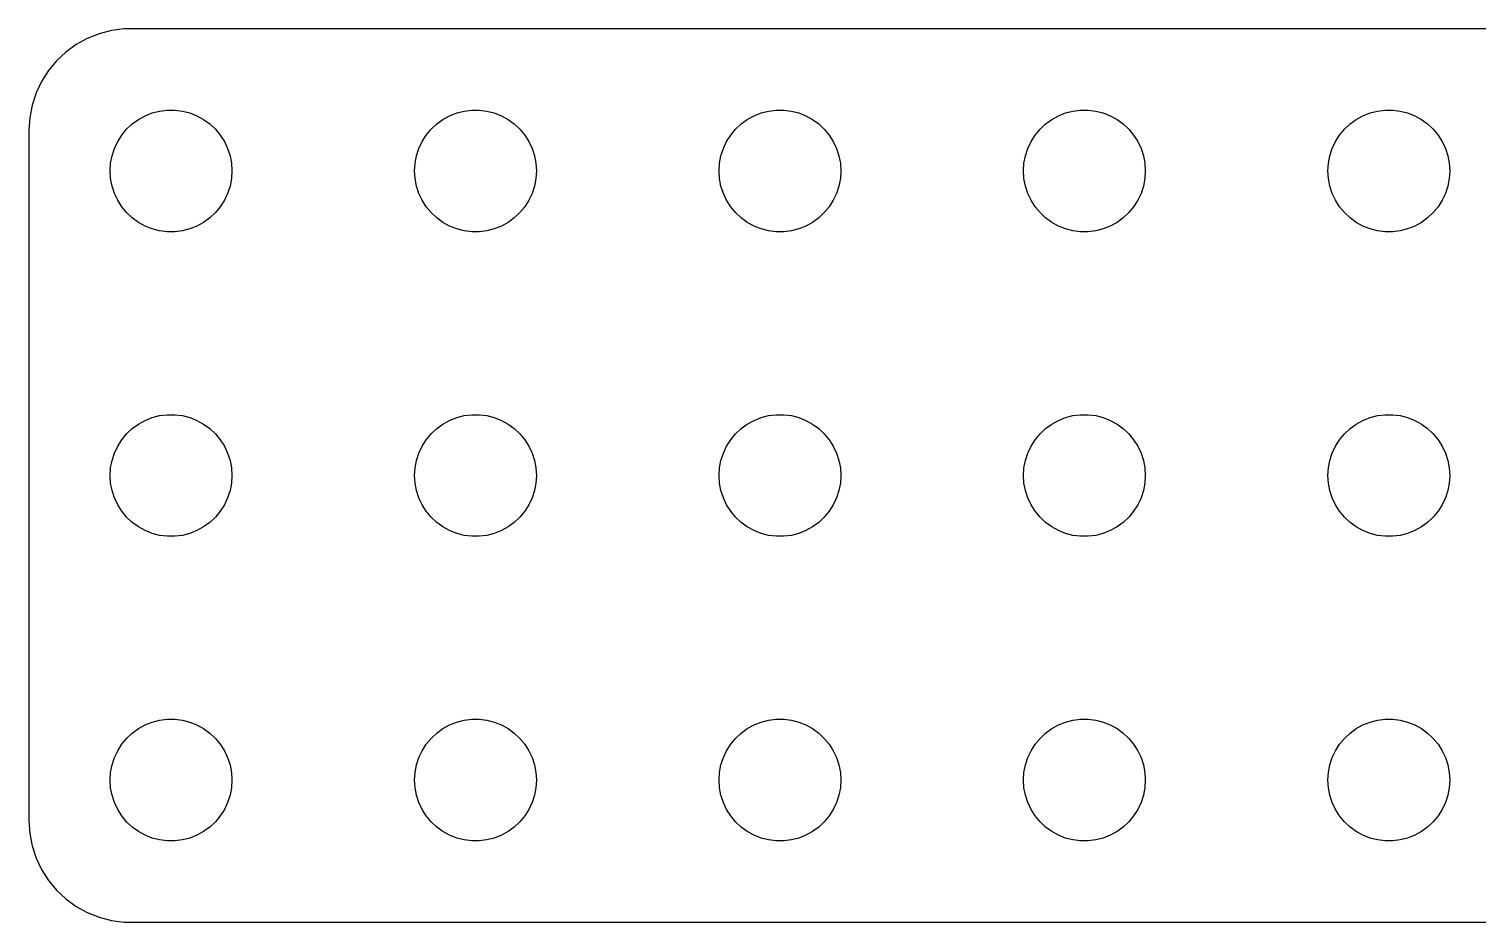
# Model space of a CAD drawing. Header units: metres. Extents: x -134 to 134, y -22 to 22.
# Drawn here: x -134.5 to -63.2, y -22 to 22 of the extents above; entities that cross this region are included whole.
import ezdxf

# ---------------------------------------------------------------- set-up
doc = ezdxf.new("R2010")
doc.units = ezdxf.units.M

msp = doc.modelspace()

# ---------------------------------------------------------------- linework, layer by layer
for p, q in [((-131.629, 21.5241), (-132.179, 21.2216)), ((-131.045, 21.7553), (-131.629, 21.5241)), ((-130.437, 21.9114), (-131.045, 21.7553)), ((-129.814, 21.9901), (-130.437, 21.9114)), ((129.814, 21.9901), (-129.814, 21.9901)), ((-132.687, 20.8526), (-133.145, 20.4227)), ((-132.179, 21.2216), (-132.687, 20.8526)), ((-133.145, 20.4227), (-133.545, 19.9389)), ((-133.882, 19.4088), (-134.149, 18.8406)), ((-133.545, 19.9389), (-133.882, 19.4088)), ((-134.149, 18.8406), (-134.343, 18.2434)), ((-134.343, 18.2434), (-134.461, 17.6267)), ((-128.777, 17.7145), (-128.427, 17.8532)), ((-128.427, 17.8532), (-128.062, 17.9469)), ((-128.062, 17.9469), (-127.688, 17.9941)), ((-127.688, 17.9941), (-127.312, 17.9941)), ((-127.312, 17.9941), (-126.938, 17.9469)), ((-126.938, 17.9469), (-126.573, 17.8532)), ((-126.573, 17.8532), (-126.223, 17.7145)), ((-113.777, 17.7145), (-113.427, 17.8532)), ((-113.427, 17.8532), (-113.062, 17.9469)), ((-113.062, 17.9469), (-112.688, 17.9941)), ((-112.688, 17.9941), (-112.312, 17.9941)), ((-112.312, 17.9941), (-111.938, 17.9469)), ((-111.938, 17.9469), (-111.573, 17.8532)), ((-111.573, 17.8532), (-111.223, 17.7145)), ((-98.7773, 17.7145), (-98.427, 17.8532)), ((-98.427, 17.8532), (-98.0621, 17.9469)), ((-98.0621, 17.9469), (-97.6884, 17.9941)), ((-97.6884, 17.9941), (-97.3116, 17.9941)), ((-97.3116, 17.9941), (-96.9379, 17.9469)), ((-96.9379, 17.9469), (-96.573, 17.8532)), ((-96.573, 17.8532), (-96.2227, 17.7145)), ((-83.7773, 17.7145), (-83.427, 17.8532)), ((-83.427, 17.8532), (-83.0621, 17.9469)), ((-83.0621, 17.9469), (-82.6884, 17.9941)), ((-82.6884, 17.9941), (-82.3116, 17.9941)), ((-82.3116, 17.9941), (-81.9379, 17.9469)), ((-81.9379, 17.9469), (-81.573, 17.8532)), ((-81.573, 17.8532), (-81.2227, 17.7145)), ((-68.7773, 17.7145), (-68.427, 17.8532)), ((-68.427, 17.8532), (-68.0621, 17.9469)), ((-68.0621, 17.9469), (-67.6884, 17.9941)), ((-67.6884, 17.9941), (-67.3116, 17.9941)), ((-67.3116, 17.9941), (-66.9379, 17.9469)), ((-66.9379, 17.9469), (-66.573, 17.8532)), ((-66.573, 17.8532), (-66.2227, 17.7145)), ((-134.461, 17.6267), (-134.5, 17)), ((-129.687, 17.0536), (-129.412, 17.3115)), ((-129.412, 17.3115), (-129.107, 17.533)), ((-129.107, 17.533), (-128.777, 17.7145)), ((-126.223, 17.7145), (-125.893, 17.533)), ((-125.893, 17.533), (-125.588, 17.3115)), ((-125.588, 17.3115), (-125.313, 17.0536)), ((-114.687, 17.0536), (-114.412, 17.3115)), ((-114.412, 17.3115), (-114.107, 17.533)), ((-114.107, 17.533), (-113.777, 17.7145)), ((-111.223, 17.7145), (-110.893, 17.533)), ((-110.893, 17.533), (-110.588, 17.3115)), ((-110.588, 17.3115), (-110.313, 17.0536)), ((-99.6869, 17.0536), (-99.4123, 17.3115)), ((-99.4123, 17.3115), (-99.1075, 17.533)), ((-99.1075, 17.533), (-98.7773, 17.7145)), ((-96.2227, 17.7145), (-95.8925, 17.533)), ((-95.8925, 17.533), (-95.5877, 17.3115)), ((-95.5877, 17.3115), (-95.3131, 17.0536)), ((-84.6869, 17.0536), (-84.4123, 17.3115)), ((-84.4123, 17.3115), (-84.1075, 17.533)), ((-84.1075, 17.533), (-83.7773, 17.7145)), ((-81.2227, 17.7145), (-80.8925, 17.533)), ((-80.8925, 17.533), (-80.5877, 17.3115)), ((-80.5877, 17.3115), (-80.3131, 17.0536)), ((-69.6869, 17.0536), (-69.4123, 17.3115)), ((-69.4123, 17.3115), (-69.1075, 17.533)), ((-69.1075, 17.533), (-68.7773, 17.7145)), ((-66.2227, 17.7145), (-65.8925, 17.533)), ((-65.8925, 17.533), (-65.5877, 17.3115)), ((-65.5877, 17.3115), (-65.3131, 17.0536)), ((-134.5, 17), (-134.5, -17)), ((-130.289, 16.1044), (-130.129, 16.4453)), ((-130.129, 16.4453), (-129.927, 16.7634)), ((-129.927, 16.7634), (-129.687, 17.0536)), ((-125.313, 17.0536), (-125.073, 16.7634)), ((-125.073, 16.7634), (-124.871, 16.4453)), ((-124.871, 16.4453), (-124.711, 16.1044)), ((-115.289, 16.1044), (-115.129, 16.4453)), ((-115.129, 16.4453), (-114.927, 16.7634)), ((-114.927, 16.7634), (-114.687, 17.0536)), ((-110.313, 17.0536), (-110.073, 16.7634)), ((-110.073, 16.7634), (-109.871, 16.4453)), ((-109.871, 16.4453), (-109.711, 16.1044)), ((-100.289, 16.1044), (-100.129, 16.4453)), ((-100.129, 16.4453), (-99.927, 16.7634)), ((-99.927, 16.7634), (-99.6869, 17.0536)), ((-95.3131, 17.0536), (-95.073, 16.7634)), ((-95.073, 16.7634), (-94.8711, 16.4453)), ((-94.8711, 16.4453), (-94.7107, 16.1044)), ((-85.2893, 16.1044), (-85.1289, 16.4453)), ((-85.1289, 16.4453), (-84.927, 16.7634)), ((-84.927, 16.7634), (-84.6869, 17.0536)), ((-80.3131, 17.0536), (-80.073, 16.7634)), ((-80.073, 16.7634), (-79.8711, 16.4453)), ((-79.8711, 16.4453), (-79.7107, 16.1044)), ((-70.2893, 16.1044), (-70.1289, 16.4453)), ((-70.1289, 16.4453), (-69.927, 16.7634)), ((-69.927, 16.7634), (-69.6869, 17.0536)), ((-65.3131, 17.0536), (-65.073, 16.7634)), ((-65.073, 16.7634), (-64.8711, 16.4453)), ((-64.8711, 16.4453), (-64.7107, 16.1044)), ((-130.476, 15.376), (-130.406, 15.7461)), ((-130.406, 15.7461), (-130.289, 16.1044)), ((-124.711, 16.1044), (-124.594, 15.7461)), ((-124.594, 15.7461), (-124.524, 15.376)), ((-115.476, 15.376), (-115.406, 15.7461)), ((-115.406, 15.7461), (-115.289, 16.1044)), ((-109.711, 16.1044), (-109.594, 15.7461)), ((-109.594, 15.7461), (-109.524, 15.376)), ((-100.476, 15.376), (-100.406, 15.7461)), ((-100.406, 15.7461), (-100.289, 16.1044)), ((-94.7107, 16.1044), (-94.5943, 15.7461)), ((-94.5943, 15.7461), (-94.5237, 15.376)), ((-85.4763, 15.376), (-85.4057, 15.7461)), ((-85.4057, 15.7461), (-85.2893, 16.1044)), ((-79.7107, 16.1044), (-79.5943, 15.7461)), ((-79.5943, 15.7461), (-79.5237, 15.376)), ((-70.4763, 15.376), (-70.4057, 15.7461)), ((-70.4057, 15.7461), (-70.2893, 16.1044)), ((-64.7107, 16.1044), (-64.5943, 15.7461)), ((-64.5943, 15.7461), (-64.5237, 15.376)), ((-130.5, 15), (-130.476, 15.376)), ((-130.476, 14.624), (-130.5, 15)), ((-124.524, 15.376), (-124.5, 15)), ((-124.5, 15), (-124.524, 14.624)), ((-115.5, 15), (-115.476, 15.376)), ((-115.476, 14.624), (-115.5, 15)), ((-109.524, 15.376), (-109.5, 15)), ((-109.5, 15), (-109.524, 14.624)), ((-100.5, 15), (-100.476, 15.376)), ((-100.476, 14.624), (-100.5, 15)), ((-94.5237, 15.376), (-94.5, 15)), ((-94.5, 15), (-94.5237, 14.624)), ((-85.5, 15), (-85.4763, 15.376)), ((-85.4763, 14.624), (-85.5, 15)), ((-79.5237, 15.376), (-79.5, 15)), ((-79.5, 15), (-79.5237, 14.624)), ((-70.5, 15), (-70.4763, 15.376)), ((-70.4763, 14.624), (-70.5, 15)), ((-64.5237, 15.376), (-64.5, 15)), ((-64.5, 15), (-64.5237, 14.624)), ((-130.406, 14.2539), (-130.476, 14.624)), ((-124.524, 14.624), (-124.594, 14.2539)), ((-115.406, 14.2539), (-115.476, 14.624)), ((-109.524, 14.624), (-109.594, 14.2539)), ((-100.406, 14.2539), (-100.476, 14.624)), ((-94.5237, 14.624), (-94.5943, 14.2539)), ((-85.4057, 14.2539), (-85.4763, 14.624)), ((-79.5237, 14.624), (-79.5943, 14.2539)), ((-70.4057, 14.2539), (-70.4763, 14.624)), ((-64.5237, 14.624), (-64.5943, 14.2539)), ((-130.289, 13.8956), (-130.406, 14.2539)), ((-130.129, 13.5547), (-130.289, 13.8956)), ((-124.711, 13.8956), (-124.871, 13.5547)), ((-124.594, 14.2539), (-124.711, 13.8956)), ((-115.289, 13.8956), (-115.406, 14.2539)), ((-115.129, 13.5547), (-115.289, 13.8956)), ((-109.711, 13.8956), (-109.871, 13.5547)), ((-109.594, 14.2539), (-109.711, 13.8956)), ((-100.289, 13.8956), (-100.406, 14.2539)), ((-100.129, 13.5547), (-100.289, 13.8956)), ((-94.7107, 13.8956), (-94.8711, 13.5547)), ((-94.5943, 14.2539), (-94.7107, 13.8956)), ((-85.2893, 13.8956), (-85.4057, 14.2539)), ((-85.1289, 13.5547), (-85.2893, 13.8956)), ((-79.7107, 13.8956), (-79.8711, 13.5547)), ((-79.5943, 14.2539), (-79.7107, 13.8956)), ((-70.2893, 13.8956), (-70.4057, 14.2539)), ((-70.1289, 13.5547), (-70.2893, 13.8956)), ((-64.7107, 13.8956), (-64.8711, 13.5547)), ((-64.5943, 14.2539), (-64.7107, 13.8956)), ((-129.927, 13.2366), (-130.129, 13.5547)), ((-129.687, 12.9464), (-129.927, 13.2366)), ((-129.412, 12.6884), (-129.687, 12.9464)), ((-125.313, 12.9464), (-125.588, 12.6884)), ((-125.073, 13.2366), (-125.313, 12.9464)), ((-124.871, 13.5547), (-125.073, 13.2366)), ((-114.927, 13.2366), (-115.129, 13.5547)), ((-114.687, 12.9464), (-114.927, 13.2366)), ((-114.412, 12.6884), (-114.687, 12.9464)), ((-110.313, 12.9464), (-110.588, 12.6884)), ((-110.073, 13.2366), (-110.313, 12.9464)), ((-109.871, 13.5547), (-110.073, 13.2366)), ((-99.927, 13.2366), (-100.129, 13.5547)), ((-99.6869, 12.9464), (-99.927, 13.2366)), ((-99.4123, 12.6884), (-99.6869, 12.9464)), ((-95.3131, 12.9464), (-95.5877, 12.6884)), ((-95.073, 13.2366), (-95.3131, 12.9464)), ((-94.8711, 13.5547), (-95.073, 13.2366)), ((-84.927, 13.2366), (-85.1289, 13.5547)), ((-84.6869, 12.9464), (-84.927, 13.2366)), ((-84.4123, 12.6884), (-84.6869, 12.9464)), ((-80.3131, 12.9464), (-80.5877, 12.6884)), ((-80.073, 13.2366), (-80.3131, 12.9464)), ((-79.8711, 13.5547), (-80.073, 13.2366)), ((-69.927, 13.2366), (-70.1289, 13.5547)), ((-69.6869, 12.9464), (-69.927, 13.2366)), ((-69.4123, 12.6884), (-69.6869, 12.9464)), ((-65.3131, 12.9464), (-65.5877, 12.6884)), ((-65.073, 13.2366), (-65.3131, 12.9464)), ((-64.8711, 13.5547), (-65.073, 13.2366)), ((-129.107, 12.467), (-129.412, 12.6884)), ((-128.777, 12.2855), (-129.107, 12.467)), ((-128.427, 12.1468), (-128.777, 12.2855)), ((-128.062, 12.0531), (-128.427, 12.1468)), ((-126.573, 12.1468), (-126.938, 12.0531)), ((-126.223, 12.2855), (-126.573, 12.1468)), ((-125.893, 12.467), (-126.223, 12.2855)), ((-125.588, 12.6884), (-125.893, 12.467)), ((-114.107, 12.467), (-114.412, 12.6884)), ((-113.777, 12.2855), (-114.107, 12.467)), ((-113.427, 12.1468), (-113.777, 12.2855)), ((-113.062, 12.0531), (-113.427, 12.1468)), ((-111.573, 12.1468), (-111.938, 12.0531)), ((-111.223, 12.2855), (-111.573, 12.1468)), ((-110.893, 12.467), (-111.223, 12.2855)), ((-110.588, 12.6884), (-110.893, 12.467)), ((-99.1075, 12.467), (-99.4123, 12.6884)), ((-98.7773, 12.2855), (-99.1075, 12.467)), ((-98.427, 12.1468), (-98.7773, 12.2855)), ((-98.0621, 12.0531), (-98.427, 12.1468)), ((-96.573, 12.1468), (-96.9379, 12.0531)), ((-96.2227, 12.2855), (-96.573, 12.1468)), ((-95.8925, 12.467), (-96.2227, 12.2855)), ((-95.5877, 12.6884), (-95.8925, 12.467)), ((-84.1075, 12.467), (-84.4123, 12.6884)), ((-83.7773, 12.2855), (-84.1075, 12.467)), ((-83.427, 12.1468), (-83.7773, 12.2855)), ((-83.0621, 12.0531), (-83.427, 12.1468)), ((-81.573, 12.1468), (-81.9379, 12.0531)), ((-81.2227, 12.2855), (-81.573, 12.1468)), ((-80.8925, 12.467), (-81.2227, 12.2855)), ((-80.5877, 12.6884), (-80.8925, 12.467)), ((-69.1075, 12.467), (-69.4123, 12.6884)), ((-68.7773, 12.2855), (-69.1075, 12.467)), ((-68.427, 12.1468), (-68.7773, 12.2855)), ((-68.0621, 12.0531), (-68.427, 12.1468)), ((-66.573, 12.1468), (-66.9379, 12.0531)), ((-66.2227, 12.2855), (-66.573, 12.1468)), ((-65.8925, 12.467), (-66.2227, 12.2855)), ((-65.5877, 12.6884), (-65.8925, 12.467)), ((-127.688, 12.0059), (-128.062, 12.0531)), ((-127.312, 12.0059), (-127.688, 12.0059)), ((-126.938, 12.0531), (-127.312, 12.0059)), ((-112.688, 12.0059), (-113.062, 12.0531)), ((-112.312, 12.0059), (-112.688, 12.0059)), ((-111.938, 12.0531), (-112.312, 12.0059)), ((-97.6884, 12.0059), (-98.0621, 12.0531)), ((-97.3116, 12.0059), (-97.6884, 12.0059)), ((-96.9379, 12.0531), (-97.3116, 12.0059)), ((-82.6884, 12.0059), (-83.0621, 12.0531)), ((-82.3116, 12.0059), (-82.6884, 12.0059)), ((-81.9379, 12.0531), (-82.3116, 12.0059)), ((-67.6884, 12.0059), (-68.0621, 12.0531)), ((-67.3116, 12.0059), (-67.6884, 12.0059)), ((-66.9379, 12.0531), (-67.3116, 12.0059)), ((-128.427, 2.85316), (-128.062, 2.94685)), ((-128.062, 2.94685), (-127.688, 2.99408)), ((-127.688, 2.99408), (-127.312, 2.99408)), ((-127.312, 2.99408), (-126.938, 2.94685)), ((-126.938, 2.94685), (-126.573, 2.85316)), ((-113.427, 2.85316), (-113.062, 2.94685)), ((-113.062, 2.94685), (-112.688, 2.99408)), ((-112.688, 2.99408), (-112.312, 2.99408)), ((-112.312, 2.99408), (-111.938, 2.94685)), ((-111.938, 2.94685), (-111.573, 2.85316)), ((-98.427, 2.85316), (-98.0621, 2.94685)), ((-98.0621, 2.94685), (-97.6884, 2.99408)), ((-97.6884, 2.99408), (-97.3116, 2.99408)), ((-97.3116, 2.99408), (-96.9379, 2.94685)), ((-96.9379, 2.94685), (-96.573, 2.85316)), ((-83.427, 2.85316), (-83.0621, 2.94685)), ((-83.0621, 2.94685), (-82.6884, 2.99408)), ((-82.6884, 2.99408), (-82.3116, 2.99408)), ((-82.3116, 2.99408), (-81.9379, 2.94685)), ((-81.9379, 2.94685), (-81.573, 2.85316)), ((-68.427, 2.85316), (-68.0621, 2.94685)), ((-68.0621, 2.94685), (-67.6884, 2.99408)), ((-67.6884, 2.99408), (-67.3116, 2.99408)), ((-67.3116, 2.99408), (-66.9379, 2.94685)), ((-66.9379, 2.94685), (-66.573, 2.85316)), ((-129.687, 2.05363), (-129.412, 2.31154)), ((-129.412, 2.31154), (-129.107, 2.53297)), ((-129.107, 2.53297), (-128.777, 2.71448)), ((-128.777, 2.71448), (-128.427, 2.85316)), ((-126.573, 2.85316), (-126.223, 2.71448)), ((-126.223, 2.71448), (-125.893, 2.53297)), ((-125.893, 2.53297), (-125.588, 2.31154)), ((-125.588, 2.31154), (-125.313, 2.05363)), ((-114.687, 2.05363), (-114.412, 2.31154)), ((-114.412, 2.31154), (-114.107, 2.53297)), ((-114.107, 2.53297), (-113.777, 2.71448)), ((-113.777, 2.71448), (-113.427, 2.85316)), ((-111.573, 2.85316), (-111.223, 2.71448)), ((-111.223, 2.71448), (-110.893, 2.53297)), ((-110.893, 2.53297), (-110.588, 2.31154)), ((-110.588, 2.31154), (-110.313, 2.05363)), ((-99.6869, 2.05363), (-99.4123, 2.31154)), ((-99.4123, 2.31154), (-99.1075, 2.53297)), ((-99.1075, 2.53297), (-98.7773, 2.71448)), ((-98.7773, 2.71448), (-98.427, 2.85316)), ((-96.573, 2.85316), (-96.2227, 2.71448)), ((-96.2227, 2.71448), (-95.8925, 2.53297)), ((-95.8925, 2.53297), (-95.5877, 2.31154)), ((-95.5877, 2.31154), (-95.3131, 2.05363)), ((-84.6869, 2.05363), (-84.4123, 2.31154)), ((-84.4123, 2.31154), (-84.1075, 2.53297)), ((-84.1075, 2.53297), (-83.7773, 2.71448)), ((-83.7773, 2.71448), (-83.427, 2.85316)), ((-81.573, 2.85316), (-81.2227, 2.71448)), ((-81.2227, 2.71448), (-80.8925, 2.53297)), ((-80.8925, 2.53297), (-80.5877, 2.31154)), ((-80.5877, 2.31154), (-80.3131, 2.05363)), ((-69.6869, 2.05363), (-69.4123, 2.31154)), ((-69.4123, 2.31154), (-69.1075, 2.53297)), ((-69.1075, 2.53297), (-68.7773, 2.71448)), ((-68.7773, 2.71448), (-68.427, 2.85316)), ((-66.573, 2.85316), (-66.2227, 2.71448)), ((-66.2227, 2.71448), (-65.8925, 2.53297)), ((-65.8925, 2.53297), (-65.5877, 2.31154)), ((-65.5877, 2.31154), (-65.3131, 2.05363)), ((-130.289, 1.10437), (-130.129, 1.44525)), ((-130.129, 1.44525), (-129.927, 1.76335)), ((-129.927, 1.76335), (-129.687, 2.05363)), ((-125.313, 2.05363), (-125.073, 1.76335)), ((-125.073, 1.76335), (-124.871, 1.44525)), ((-124.871, 1.44525), (-124.711, 1.10437)), ((-115.289, 1.10437), (-115.129, 1.44525)), ((-115.129, 1.44525), (-114.927, 1.76335)), ((-114.927, 1.76335), (-114.687, 2.05363)), ((-110.313, 2.05363), (-110.073, 1.76335)), ((-110.073, 1.76335), (-109.871, 1.44525)), ((-109.871, 1.44525), (-109.711, 1.10437)), ((-100.289, 1.10437), (-100.129, 1.44525)), ((-100.129, 1.44525), (-99.927, 1.76335)), ((-99.927, 1.76335), (-99.6869, 2.05363)), ((-95.3131, 2.05363), (-95.073, 1.76335)), ((-95.073, 1.76335), (-94.8711, 1.44525)), ((-94.8711, 1.44525), (-94.7107, 1.10437)), ((-85.2893, 1.10437), (-85.1289, 1.44525)), ((-85.1289, 1.44525), (-84.927, 1.76335)), ((-84.927, 1.76335), (-84.6869, 2.05363)), ((-80.3131, 2.05363), (-80.073, 1.76335)), ((-80.073, 1.76335), (-79.8711, 1.44525)), ((-79.8711, 1.44525), (-79.7107, 1.10437)), ((-70.2893, 1.10437), (-70.1289, 1.44525)), ((-70.1289, 1.44525), (-69.927, 1.76335)), ((-69.927, 1.76335), (-69.6869, 2.05363)), ((-65.3131, 2.05363), (-65.073, 1.76335)), ((-65.073, 1.76335), (-64.8711, 1.44525)), ((-64.8711, 1.44525), (-64.7107, 1.10437)), ((-130.476, 0.375992), (-130.406, 0.746063)), ((-130.406, 0.746063), (-130.289, 1.10437)), ((-124.711, 1.10437), (-124.594, 0.746063)), ((-124.594, 0.746063), (-124.524, 0.375992)), ((-115.476, 0.375992), (-115.406, 0.746063)), ((-115.406, 0.746063), (-115.289, 1.10437)), ((-109.711, 1.10437), (-109.594, 0.746063)), ((-109.594, 0.746063), (-109.524, 0.375992)), ((-100.476, 0.375992), (-100.406, 0.746063)), ((-100.406, 0.746063), (-100.289, 1.10437)), ((-94.7107, 1.10437), (-94.5943, 0.746063)), ((-94.5943, 0.746063), (-94.5237, 0.375992)), ((-85.4763, 0.375992), (-85.4057, 0.746063)), ((-85.4057, 0.746063), (-85.2893, 1.10437)), ((-79.7107, 1.10437), (-79.5943, 0.746063)), ((-79.5943, 0.746063), (-79.5237, 0.375992)), ((-70.4763, 0.375992), (-70.4057, 0.746063)), ((-70.4057, 0.746063), (-70.2893, 1.10437)), ((-64.7107, 1.10437), (-64.5943, 0.746063)), ((-64.5943, 0.746063), (-64.5237, 0.375992)), ((-130.5, 0), (-130.476, 0.375992)), ((-130.476, -0.375992), (-130.5, 0)), ((-124.524, 0.375992), (-124.5, 0)), ((-124.5, 0), (-124.524, -0.375992)), ((-115.5, 0), (-115.476, 0.375992)), ((-115.476, -0.375992), (-115.5, 0)), ((-109.524, 0.375992), (-109.5, 0)), ((-109.5, 0), (-109.524, -0.375992)), ((-100.5, 0), (-100.476, 0.375992)), ((-100.476, -0.375992), (-100.5, 0)), ((-94.5237, 0.375992), (-94.5, 0)), ((-94.5, 0), (-94.5237, -0.375992)), ((-85.5, 0), (-85.4763, 0.375992)), ((-85.4763, -0.375992), (-85.5, 0)), ((-79.5237, 0.375992), (-79.5, 0)), ((-79.5, 0), (-79.5237, -0.375992)), ((-70.5, 0), (-70.4763, 0.375992)), ((-70.4763, -0.375992), (-70.5, 0)), ((-64.5237, 0.375992), (-64.5, 0)), ((-64.5, 0), (-64.5237, -0.375992)), ((-130.406, -0.746063), (-130.476, -0.375992)), ((-124.524, -0.375992), (-124.594, -0.746063)), ((-115.406, -0.746063), (-115.476, -0.375992)), ((-109.524, -0.375992), (-109.594, -0.746063)), ((-100.406, -0.746063), (-100.476, -0.375992)), ((-94.5237, -0.375992), (-94.5943, -0.746063)), ((-85.4057, -0.746063), (-85.4763, -0.375992)), ((-79.5237, -0.375992), (-79.5943, -0.746063)), ((-70.4057, -0.746063), (-70.4763, -0.375992)), ((-64.5237, -0.375992), (-64.5943, -0.746063)), ((-130.289, -1.10437), (-130.406, -0.746063)), ((-130.129, -1.44525), (-130.289, -1.10437)), ((-124.711, -1.10437), (-124.871, -1.44525)), ((-124.594, -0.746063), (-124.711, -1.10437)), ((-115.289, -1.10437), (-115.406, -0.746063)), ((-115.129, -1.44525), (-115.289, -1.10437)), ((-109.711, -1.10437), (-109.871, -1.44525)), ((-109.594, -0.746063), (-109.711, -1.10437)), ((-100.289, -1.10437), (-100.406, -0.746063)), ((-100.129, -1.44525), (-100.289, -1.10437)), ((-94.7107, -1.10437), (-94.8711, -1.44525)), ((-94.5943, -0.746063), (-94.7107, -1.10437)), ((-85.2893, -1.10437), (-85.4057, -0.746063)), ((-85.1289, -1.44525), (-85.2893, -1.10437)), ((-79.7107, -1.10437), (-79.8711, -1.44525)), ((-79.5943, -0.746063), (-79.7107, -1.10437)), ((-70.2893, -1.10437), (-70.4057, -0.746063)), ((-70.1289, -1.44525), (-70.2893, -1.10437)), ((-64.7107, -1.10437), (-64.8711, -1.44525)), ((-64.5943, -0.746063), (-64.7107, -1.10437)), ((-129.927, -1.76335), (-130.129, -1.44525)), ((-129.687, -2.05363), (-129.927, -1.76335)), ((-129.412, -2.31154), (-129.687, -2.05363)), ((-125.313, -2.05363), (-125.588, -2.31154)), ((-125.073, -1.76335), (-125.313, -2.05363)), ((-124.871, -1.44525), (-125.073, -1.76335)), ((-114.927, -1.76335), (-115.129, -1.44525)), ((-114.687, -2.05363), (-114.927, -1.76335)), ((-114.412, -2.31154), (-114.687, -2.05363)), ((-110.313, -2.05363), (-110.588, -2.31154)), ((-110.073, -1.76335), (-110.313, -2.05363)), ((-109.871, -1.44525), (-110.073, -1.76335)), ((-99.927, -1.76335), (-100.129, -1.44525)), ((-99.6869, -2.05363), (-99.927, -1.76335)), ((-99.4123, -2.31154), (-99.6869, -2.05363)), ((-95.3131, -2.05363), (-95.5877, -2.31154)), ((-95.073, -1.76335), (-95.3131, -2.05363)), ((-94.8711, -1.44525), (-95.073, -1.76335)), ((-84.927, -1.76335), (-85.1289, -1.44525)), ((-84.6869, -2.05363), (-84.927, -1.76335)), ((-84.4123, -2.31154), (-84.6869, -2.05363)), ((-80.3131, -2.05363), (-80.5877, -2.31154)), ((-80.073, -1.76335), (-80.3131, -2.05363)), ((-79.8711, -1.44525), (-80.073, -1.76335)), ((-69.927, -1.76335), (-70.1289, -1.44525)), ((-69.6869, -2.05363), (-69.927, -1.76335)), ((-69.4123, -2.31154), (-69.6869, -2.05363)), ((-65.3131, -2.05363), (-65.5877, -2.31154)), ((-65.073, -1.76335), (-65.3131, -2.05363)), ((-64.8711, -1.44525), (-65.073, -1.76335)), ((-129.107, -2.53297), (-129.412, -2.31154)), ((-128.777, -2.71448), (-129.107, -2.53297)), ((-128.427, -2.85316), (-128.777, -2.71448)), ((-128.062, -2.94685), (-128.427, -2.85316)), ((-126.573, -2.85316), (-126.938, -2.94685)), ((-126.223, -2.71448), (-126.573, -2.85316)), ((-125.893, -2.53297), (-126.223, -2.71448)), ((-125.588, -2.31154), (-125.893, -2.53297)), ((-114.107, -2.53297), (-114.412, -2.31154)), ((-113.777, -2.71448), (-114.107, -2.53297)), ((-113.427, -2.85316), (-113.777, -2.71448)), ((-113.062, -2.94685), (-113.427, -2.85316)), ((-111.573, -2.85316), (-111.938, -2.94685)), ((-111.223, -2.71448), (-111.573, -2.85316)), ((-110.893, -2.53297), (-111.223, -2.71448)), ((-110.588, -2.31154), (-110.893, -2.53297)), ((-99.1075, -2.53297), (-99.4123, -2.31154)), ((-98.7773, -2.71448), (-99.1075, -2.53297)), ((-98.427, -2.85316), (-98.7773, -2.71448)), ((-98.0621, -2.94685), (-98.427, -2.85316)), ((-96.573, -2.85316), (-96.9379, -2.94685)), ((-96.2227, -2.71448), (-96.573, -2.85316)), ((-95.8925, -2.53297), (-96.2227, -2.71448)), ((-95.5877, -2.31154), (-95.8925, -2.53297)), ((-84.1075, -2.53297), (-84.4123, -2.31154)), ((-83.7773, -2.71448), (-84.1075, -2.53297)), ((-83.427, -2.85316), (-83.7773, -2.71448)), ((-83.0621, -2.94685), (-83.427, -2.85316)), ((-81.573, -2.85316), (-81.9379, -2.94685)), ((-81.2227, -2.71448), (-81.573, -2.85316)), ((-80.8925, -2.53297), (-81.2227, -2.71448)), ((-80.5877, -2.31154), (-80.8925, -2.53297)), ((-69.1075, -2.53297), (-69.4123, -2.31154)), ((-68.7773, -2.71448), (-69.1075, -2.53297)), ((-68.427, -2.85316), (-68.7773, -2.71448)), ((-68.0621, -2.94685), (-68.427, -2.85316)), ((-66.573, -2.85316), (-66.9379, -2.94685)), ((-66.2227, -2.71448), (-66.573, -2.85316)), ((-65.8925, -2.53297), (-66.2227, -2.71448)), ((-65.5877, -2.31154), (-65.8925, -2.53297)), ((-127.688, -2.99408), (-128.062, -2.94685)), ((-127.312, -2.99408), (-127.688, -2.99408)), ((-126.938, -2.94685), (-127.312, -2.99408)), ((-112.688, -2.99408), (-113.062, -2.94685)), ((-112.312, -2.99408), (-112.688, -2.99408)), ((-111.938, -2.94685), (-112.312, -2.99408)), ((-97.6884, -2.99408), (-98.0621, -2.94685)), ((-97.3116, -2.99408), (-97.6884, -2.99408)), ((-96.9379, -2.94685), (-97.3116, -2.99408)), ((-82.6884, -2.99408), (-83.0621, -2.94685)), ((-82.3116, -2.99408), (-82.6884, -2.99408)), ((-81.9379, -2.94685), (-82.3116, -2.99408)), ((-67.6884, -2.99408), (-68.0621, -2.94685)), ((-67.3116, -2.99408), (-67.6884, -2.99408)), ((-66.9379, -2.94685), (-67.3116, -2.99408)), ((-128.427, -12.1468), (-128.062, -12.0531)), ((-128.062, -12.0531), (-127.688, -12.0059)), ((-127.688, -12.0059), (-127.312, -12.0059)), ((-127.312, -12.0059), (-126.938, -12.0531)), ((-126.938, -12.0531), (-126.573, -12.1468)), ((-113.427, -12.1468), (-113.062, -12.0531)), ((-113.062, -12.0531), (-112.688, -12.0059)), ((-112.688, -12.0059), (-112.312, -12.0059)), ((-112.312, -12.0059), (-111.938, -12.0531)), ((-111.938, -12.0531), (-111.573, -12.1468)), ((-98.427, -12.1468), (-98.0621, -12.0531)), ((-98.0621, -12.0531), (-97.6884, -12.0059)), ((-97.6884, -12.0059), (-97.3116, -12.0059)), ((-97.3116, -12.0059), (-96.9379, -12.0531)), ((-96.9379, -12.0531), (-96.573, -12.1468)), ((-83.427, -12.1468), (-83.0621, -12.0531)), ((-83.0621, -12.0531), (-82.6884, -12.0059)), ((-82.6884, -12.0059), (-82.3116, -12.0059)), ((-82.3116, -12.0059), (-81.9379, -12.0531)), ((-81.9379, -12.0531), (-81.573, -12.1468)), ((-68.427, -12.1468), (-68.0621, -12.0531)), ((-68.0621, -12.0531), (-67.6884, -12.0059)), ((-67.6884, -12.0059), (-67.3116, -12.0059)), ((-67.3116, -12.0059), (-66.9379, -12.0531)), ((-66.9379, -12.0531), (-66.573, -12.1468)), ((-129.687, -12.9464), (-129.412, -12.6884)), ((-129.412, -12.6884), (-129.107, -12.467)), ((-129.107, -12.467), (-128.777, -12.2855)), ((-128.777, -12.2855), (-128.427, -12.1468)), ((-126.573, -12.1468), (-126.223, -12.2855)), ((-126.223, -12.2855), (-125.893, -12.467)), ((-125.893, -12.467), (-125.588, -12.6884)), ((-125.588, -12.6884), (-125.313, -12.9464)), ((-114.687, -12.9464), (-114.412, -12.6884)), ((-114.412, -12.6884), (-114.107, -12.467)), ((-114.107, -12.467), (-113.777, -12.2855)), ((-113.777, -12.2855), (-113.427, -12.1468)), ((-111.573, -12.1468), (-111.223, -12.2855)), ((-111.223, -12.2855), (-110.893, -12.467)), ((-110.893, -12.467), (-110.588, -12.6884)), ((-110.588, -12.6884), (-110.313, -12.9464)), ((-99.6869, -12.9464), (-99.4123, -12.6884)), ((-99.4123, -12.6884), (-99.1075, -12.467)), ((-99.1075, -12.467), (-98.7773, -12.2855)), ((-98.7773, -12.2855), (-98.427, -12.1468)), ((-96.573, -12.1468), (-96.2227, -12.2855)), ((-96.2227, -12.2855), (-95.8925, -12.467)), ((-95.8925, -12.467), (-95.5877, -12.6884)), ((-95.5877, -12.6884), (-95.3131, -12.9464)), ((-84.6869, -12.9464), (-84.4123, -12.6884)), ((-84.4123, -12.6884), (-84.1075, -12.467)), ((-84.1075, -12.467), (-83.7773, -12.2855)), ((-83.7773, -12.2855), (-83.427, -12.1468)), ((-81.573, -12.1468), (-81.2227, -12.2855)), ((-81.2227, -12.2855), (-80.8925, -12.467)), ((-80.8925, -12.467), (-80.5877, -12.6884)), ((-80.5877, -12.6884), (-80.3131, -12.9464)), ((-69.6869, -12.9464), (-69.4123, -12.6884)), ((-69.4123, -12.6884), (-69.1075, -12.467)), ((-69.1075, -12.467), (-68.7773, -12.2855)), ((-68.7773, -12.2855), (-68.427, -12.1468)), ((-66.573, -12.1468), (-66.2227, -12.2855)), ((-66.2227, -12.2855), (-65.8925, -12.467)), ((-65.8925, -12.467), (-65.5877, -12.6884)), ((-65.5877, -12.6884), (-65.3131, -12.9464)), ((-130.289, -13.8956), (-130.129, -13.5547)), ((-130.129, -13.5547), (-129.927, -13.2366)), ((-129.927, -13.2366), (-129.687, -12.9464)), ((-125.313, -12.9464), (-125.073, -13.2366)), ((-125.073, -13.2366), (-124.871, -13.5547)), ((-124.871, -13.5547), (-124.711, -13.8956)), ((-115.289, -13.8956), (-115.129, -13.5547)), ((-115.129, -13.5547), (-114.927, -13.2366)), ((-114.927, -13.2366), (-114.687, -12.9464)), ((-110.313, -12.9464), (-110.073, -13.2366)), ((-110.073, -13.2366), (-109.871, -13.5547)), ((-109.871, -13.5547), (-109.711, -13.8956)), ((-100.289, -13.8956), (-100.129, -13.5547)), ((-100.129, -13.5547), (-99.927, -13.2366)), ((-99.927, -13.2366), (-99.6869, -12.9464)), ((-95.3131, -12.9464), (-95.073, -13.2366)), ((-95.073, -13.2366), (-94.8711, -13.5547)), ((-94.8711, -13.5547), (-94.7107, -13.8956)), ((-85.2893, -13.8956), (-85.1289, -13.5547)), ((-85.1289, -13.5547), (-84.927, -13.2366)), ((-84.927, -13.2366), (-84.6869, -12.9464)), ((-80.3131, -12.9464), (-80.073, -13.2366)), ((-80.073, -13.2366), (-79.8711, -13.5547)), ((-79.8711, -13.5547), (-79.7107, -13.8956)), ((-70.2893, -13.8956), (-70.1289, -13.5547)), ((-70.1289, -13.5547), (-69.927, -13.2366)), ((-69.927, -13.2366), (-69.6869, -12.9464)), ((-65.3131, -12.9464), (-65.073, -13.2366)), ((-65.073, -13.2366), (-64.8711, -13.5547)), ((-64.8711, -13.5547), (-64.7107, -13.8956)), ((-130.476, -14.624), (-130.406, -14.2539)), ((-130.406, -14.2539), (-130.289, -13.8956)), ((-124.711, -13.8956), (-124.594, -14.2539)), ((-124.594, -14.2539), (-124.524, -14.624)), ((-115.476, -14.624), (-115.406, -14.2539)), ((-115.406, -14.2539), (-115.289, -13.8956)), ((-109.711, -13.8956), (-109.594, -14.2539)), ((-109.594, -14.2539), (-109.524, -14.624)), ((-100.476, -14.624), (-100.406, -14.2539)), ((-100.406, -14.2539), (-100.289, -13.8956)), ((-94.7107, -13.8956), (-94.5943, -14.2539)), ((-94.5943, -14.2539), (-94.5237, -14.624)), ((-85.4763, -14.624), (-85.4057, -14.2539)), ((-85.4057, -14.2539), (-85.2893, -13.8956)), ((-79.7107, -13.8956), (-79.5943, -14.2539)), ((-79.5943, -14.2539), (-79.5237, -14.624)), ((-70.4763, -14.624), (-70.4057, -14.2539)), ((-70.4057, -14.2539), (-70.2893, -13.8956)), ((-64.7107, -13.8956), (-64.5943, -14.2539)), ((-64.5943, -14.2539), (-64.5237, -14.624)), ((-130.5, -15), (-130.476, -14.624)), ((-124.524, -14.624), (-124.5, -15)), ((-115.5, -15), (-115.476, -14.624)), ((-109.524, -14.624), (-109.5, -15)), ((-100.5, -15), (-100.476, -14.624)), ((-94.5237, -14.624), (-94.5, -15)), ((-85.5, -15), (-85.4763, -14.624)), ((-79.5237, -14.624), (-79.5, -15)), ((-70.5, -15), (-70.4763, -14.624)), ((-64.5237, -14.624), (-64.5, -15)), ((-130.476, -15.376), (-130.5, -15)), ((-130.406, -15.7461), (-130.476, -15.376)), ((-124.524, -15.376), (-124.594, -15.7461)), ((-124.5, -15), (-124.524, -15.376)), ((-115.476, -15.376), (-115.5, -15)), ((-115.406, -15.7461), (-115.476, -15.376)), ((-109.524, -15.376), (-109.594, -15.7461)), ((-109.5, -15), (-109.524, -15.376)), ((-100.476, -15.376), (-100.5, -15)), ((-100.406, -15.7461), (-100.476, -15.376)), ((-94.5237, -15.376), (-94.5943, -15.7461)), ((-94.5, -15), (-94.5237, -15.376)), ((-85.4763, -15.376), (-85.5, -15)), ((-85.4057, -15.7461), (-85.4763, -15.376)), ((-79.5237, -15.376), (-79.5943, -15.7461)), ((-79.5, -15), (-79.5237, -15.376)), ((-70.4763, -15.376), (-70.5, -15)), ((-70.4057, -15.7461), (-70.4763, -15.376)), ((-64.5237, -15.376), (-64.5943, -15.7461)), ((-64.5, -15), (-64.5237, -15.376)), ((-130.289, -16.1044), (-130.406, -15.7461)), ((-130.129, -16.4453), (-130.289, -16.1044)), ((-124.711, -16.1044), (-124.871, -16.4453)), ((-124.594, -15.7461), (-124.711, -16.1044)), ((-115.289, -16.1044), (-115.406, -15.7461)), ((-115.129, -16.4453), (-115.289, -16.1044)), ((-109.711, -16.1044), (-109.871, -16.4453)), ((-109.594, -15.7461), (-109.711, -16.1044)), ((-100.289, -16.1044), (-100.406, -15.7461)), ((-100.129, -16.4453), (-100.289, -16.1044)), ((-94.7107, -16.1044), (-94.8711, -16.4453)), ((-94.5943, -15.7461), (-94.7107, -16.1044)), ((-85.2893, -16.1044), (-85.4057, -15.7461)), ((-85.1289, -16.4453), (-85.2893, -16.1044)), ((-79.7107, -16.1044), (-79.8711, -16.4453)), ((-79.5943, -15.7461), (-79.7107, -16.1044)), ((-70.2893, -16.1044), (-70.4057, -15.7461)), ((-70.1289, -16.4453), (-70.2893, -16.1044)), ((-64.7107, -16.1044), (-64.8711, -16.4453)), ((-64.5943, -15.7461), (-64.7107, -16.1044)), ((-134.5, -17), (-134.461, -17.6267)), ((-129.927, -16.7634), (-130.129, -16.4453)), ((-129.687, -17.0536), (-129.927, -16.7634)), ((-129.412, -17.3115), (-129.687, -17.0536)), ((-125.313, -17.0536), (-125.588, -17.3115)), ((-125.073, -16.7634), (-125.313, -17.0536)), ((-124.871, -16.4453), (-125.073, -16.7634)), ((-114.927, -16.7634), (-115.129, -16.4453)), ((-114.687, -17.0536), (-114.927, -16.7634)), ((-114.412, -17.3115), (-114.687, -17.0536)), ((-110.313, -17.0536), (-110.588, -17.3115)), ((-110.073, -16.7634), (-110.313, -17.0536)), ((-109.871, -16.4453), (-110.073, -16.7634)), ((-99.927, -16.7634), (-100.129, -16.4453)), ((-99.6869, -17.0536), (-99.927, -16.7634)), ((-99.4123, -17.3115), (-99.6869, -17.0536)), ((-95.3131, -17.0536), (-95.5877, -17.3115)), ((-95.073, -16.7634), (-95.3131, -17.0536)), ((-94.8711, -16.4453), (-95.073, -16.7634)), ((-84.927, -16.7634), (-85.1289, -16.4453)), ((-84.6869, -17.0536), (-84.927, -16.7634)), ((-84.4123, -17.3115), (-84.6869, -17.0536)), ((-80.3131, -17.0536), (-80.5877, -17.3115)), ((-80.073, -16.7634), (-80.3131, -17.0536)), ((-79.8711, -16.4453), (-80.073, -16.7634)), ((-69.927, -16.7634), (-70.1289, -16.4453)), ((-69.6869, -17.0536), (-69.927, -16.7634)), ((-69.4123, -17.3115), (-69.6869, -17.0536)), ((-65.3131, -17.0536), (-65.5877, -17.3115)), ((-65.073, -16.7634), (-65.3131, -17.0536)), ((-64.8711, -16.4453), (-65.073, -16.7634)), ((-134.461, -17.6267), (-134.343, -18.2434)), ((-129.107, -17.533), (-129.412, -17.3115)), ((-128.777, -17.7145), (-129.107, -17.533)), ((-128.427, -17.8532), (-128.777, -17.7145)), ((-126.223, -17.7145), (-126.573, -17.8532)), ((-125.893, -17.533), (-126.223, -17.7145)), ((-125.588, -17.3115), (-125.893, -17.533)), ((-114.107, -17.533), (-114.412, -17.3115)), ((-113.777, -17.7145), (-114.107, -17.533)), ((-113.427, -17.8532), (-113.777, -17.7145)), ((-111.223, -17.7145), (-111.573, -17.8532)), ((-110.893, -17.533), (-111.223, -17.7145)), ((-110.588, -17.3115), (-110.893, -17.533)), ((-99.1075, -17.533), (-99.4123, -17.3115)), ((-98.7773, -17.7145), (-99.1075, -17.533)), ((-98.427, -17.8532), (-98.7773, -17.7145)), ((-96.2227, -17.7145), (-96.573, -17.8532)), ((-95.8925, -17.533), (-96.2227, -17.7145)), ((-95.5877, -17.3115), (-95.8925, -17.533)), ((-84.1075, -17.533), (-84.4123, -17.3115)), ((-83.7773, -17.7145), (-84.1075, -17.533)), ((-83.427, -17.8532), (-83.7773, -17.7145)), ((-81.2227, -17.7145), (-81.573, -17.8532)), ((-80.8925, -17.533), (-81.2227, -17.7145)), ((-80.5877, -17.3115), (-80.8925, -17.533)), ((-69.1075, -17.533), (-69.4123, -17.3115)), ((-68.7773, -17.7145), (-69.1075, -17.533)), ((-68.427, -17.8532), (-68.7773, -17.7145)), ((-66.2227, -17.7145), (-66.573, -17.8532)), ((-65.8925, -17.533), (-66.2227, -17.7145)), ((-65.5877, -17.3115), (-65.8925, -17.533)), ((-134.343, -18.2434), (-134.149, -18.8406)), ((-128.062, -17.9469), (-128.427, -17.8532)), ((-127.688, -17.9941), (-128.062, -17.9469)), ((-127.312, -17.9941), (-127.688, -17.9941)), ((-126.938, -17.9469), (-127.312, -17.9941)), ((-126.573, -17.8532), (-126.938, -17.9469)), ((-113.062, -17.9469), (-113.427, -17.8532)), ((-112.688, -17.9941), (-113.062, -17.9469)), ((-112.312, -17.9941), (-112.688, -17.9941)), ((-111.938, -17.9469), (-112.312, -17.9941)), ((-111.573, -17.8532), (-111.938, -17.9469)), ((-98.0621, -17.9469), (-98.427, -17.8532)), ((-97.6884, -17.9941), (-98.0621, -17.9469)), ((-97.3116, -17.9941), (-97.6884, -17.9941)), ((-96.9379, -17.9469), (-97.3116, -17.9941)), ((-96.573, -17.8532), (-96.9379, -17.9469)), ((-83.0621, -17.9469), (-83.427, -17.8532)), ((-82.6884, -17.9941), (-83.0621, -17.9469)), ((-82.3116, -17.9941), (-82.6884, -17.9941)), ((-81.9379, -17.9469), (-82.3116, -17.9941)), ((-81.573, -17.8532), (-81.9379, -17.9469)), ((-68.0621, -17.9469), (-68.427, -17.8532)), ((-67.6884, -17.9941), (-68.0621, -17.9469)), ((-67.3116, -17.9941), (-67.6884, -17.9941)), ((-66.9379, -17.9469), (-67.3116, -17.9941)), ((-66.573, -17.8532), (-66.9379, -17.9469)), ((-134.149, -18.8406), (-133.882, -19.4088)), ((-133.882, -19.4088), (-133.545, -19.9389)), ((-133.545, -19.9389), (-133.145, -20.4227)), ((-133.145, -20.4227), (-132.687, -20.8526)), ((-132.687, -20.8526), (-132.179, -21.2216)), ((-132.179, -21.2216), (-131.629, -21.5241)), ((-131.629, -21.5241), (-131.045, -21.7553)), ((-131.045, -21.7553), (-130.437, -21.9114)), ((-130.437, -21.9114), (-129.814, -21.9901)), ((-129.814, -21.9901), (129.814, -21.9901))]:
    msp.add_line(p, q)

doc.saveas('drawing.dxf')
